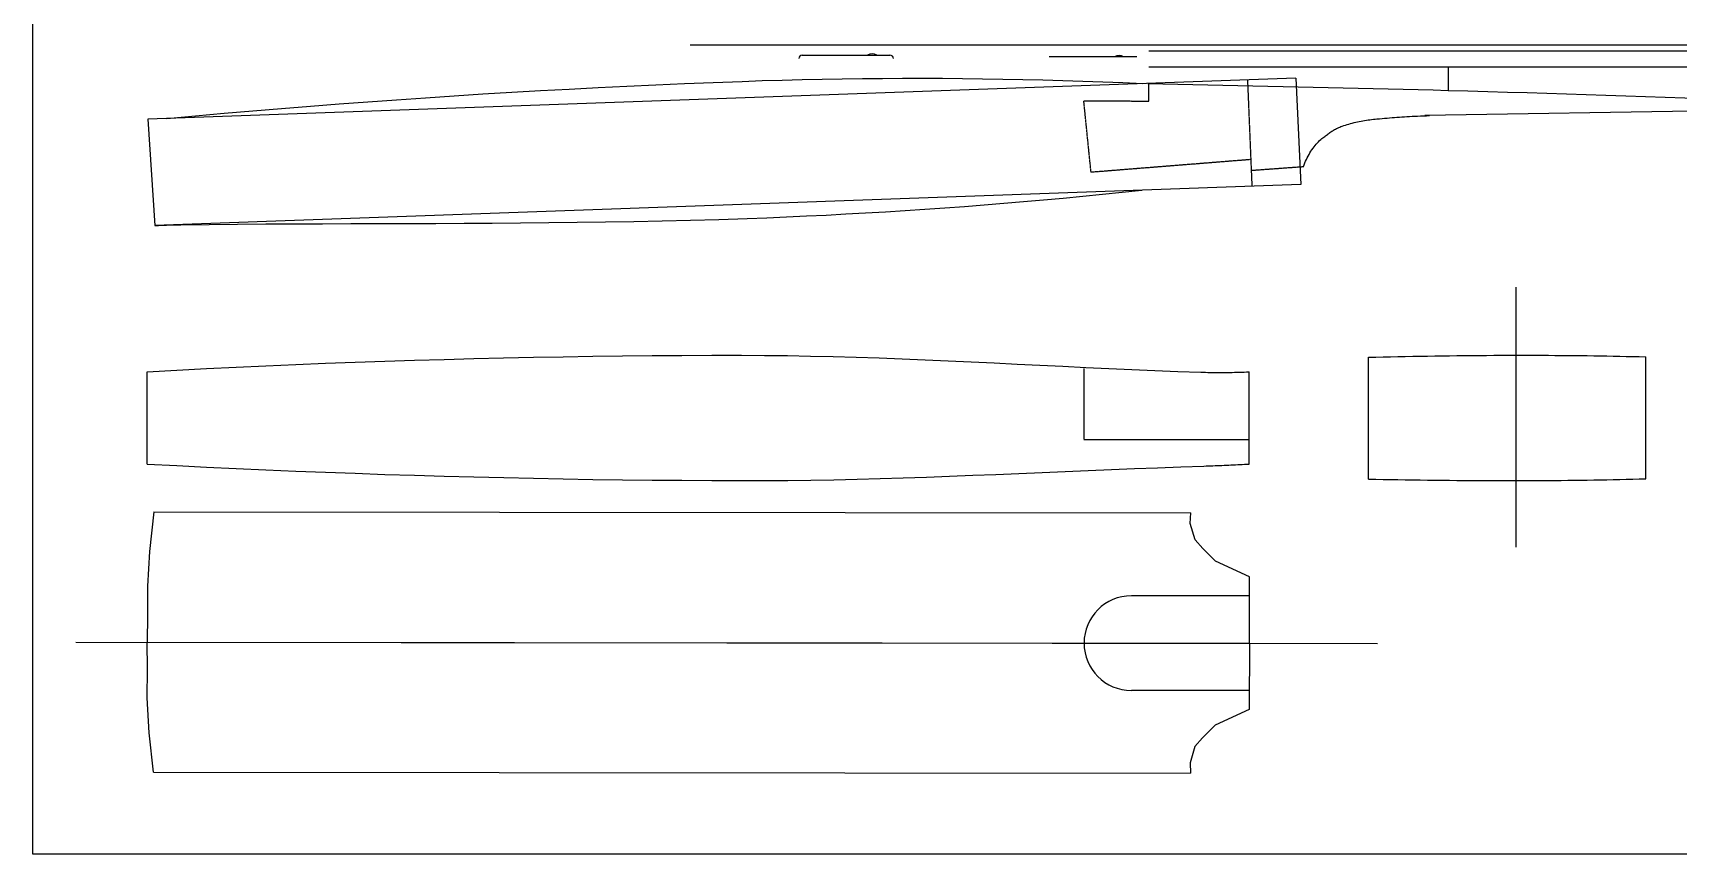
# Model space of a CAD drawing. Extents: x -330 to 789, y -284 to 512.
# Drawn here: x -330 to 366, y -284 to 63 of the extents above; entities that cross this region are included whole.
import ezdxf

# ---------------------------------------------------------------- set-up
doc = ezdxf.new("R2010")
doc.units = 0
doc.linetypes.add('HIDDEN', pattern=[0.375, 0.25, -0.125])
doc.layers.get('0').update_dxf_attribs({"linetype": 'CONTINUOUS'})
for name, color, linetype in [('Body', 7, 'CONTINUOUS'), ('BodyBlock', 7, 'CONTINUOUS'), ('BORDER', 7, 'CONTINUOUS'), ('NECK', 7, 'CONTINUOUS'), ('TEMPLATE', 7, 'CONTINUOUS'), ('TrussRod', 5, 'CONTINUOUS')]:
    doc.layers.add(name, color=color, linetype=linetype)
doc.layers.get('0').off()

# ---------------------------------------------------------------- blocks, each defined once
blk = doc.blocks.new('*E75')
at = {"color": 7, "linetype": 'CONTINUOUS'}
blk.add_lwpolyline([(57.024316, -60.836687), (69.156525, -59.719058), (81.292346, -58.636269), (93.43163, -57.588329), (105.574227, -56.575247), (117.719984, -55.597035), (129.868753, -54.653701), (142.020382, -53.745255), (154.174721, -52.871707), (166.33162, -52.033066), (178.490927, -51.229343), (190.652493, -50.460547), (202.816166, -49.726687), (214.981796, -49.027775), (227.149234, -48.363818), (239.318327, -47.734828), (251.488926, -47.140813), (263.66088, -46.581784), (275.834038, -46.05775), (288.008251, -45.56872), (300.183367, -45.114706), (308.649123, -44.82874), (317.11664, -44.577785), (325.585701, -44.361838), (334.056089, -44.180899), (342.527586, -44.034967), (350.999976, -43.924041), (359.473042, -43.848118), (367.946566, -43.807199), (376.420332, -43.801282), (384.894123, -43.830365), (393.367721, -43.894447), (401.84091, -43.993528), (410.313472, -44.127606), (418.785191, -44.29668), (427.255849, -44.500749), (435.72523, -44.739811), (444.193117, -45.013866), (452.659291, -45.322911), (461.123537, -45.666947), (469.585638, -46.045971)], dxfattribs=at)
blk = doc.blocks.new('*E76')
at = {"color": 7, "linetype": 'CONTINUOUS'}
blk.add_lwpolyline([(51.931136, -106.125737), (52.485026, -106.093402), (53.039005, -106.062378), (53.593069, -106.032664), (54.147212, -106.00426), (54.70143, -105.977167), (55.255718, -105.951385), (55.810072, -105.926914), (56.364487, -105.903754), (56.918959, -105.881906), (57.473482, -105.861369), (58.028052, -105.842144), (58.582664, -105.82423), (59.137315, -105.807629), (59.691998, -105.79234), (60.246709, -105.778364), (60.801445, -105.765699), (61.356199, -105.754348), (61.910968, -105.74431), (62.465747, -105.735584), (63.020531, -105.728172), (74.982766, -105.597856), (86.94562, -105.495134), (98.908986, -105.415367), (110.872757, -105.353918), (122.836828, -105.306149), (134.801092, -105.267422), (146.765441, -105.233099), (158.729771, -105.198543), (170.693974, -105.159115), (182.657943, -105.110178), (194.621573, -105.047094), (206.584757, -104.965225), (218.547388, -104.859933), (230.50936, -104.72658), (242.470566, -104.560528), (254.4309, -104.357141), (266.390256, -104.111779), (278.348527, -103.819805), (290.305606, -103.476581), (302.261387, -103.077469), (310.621074, -102.762933), (318.980064, -102.418759), (327.338202, -102.044957), (335.69533, -101.64154), (344.051292, -101.208519), (352.40593, -100.745904), (360.759088, -100.253706), (369.110609, -99.731938), (377.460336, -99.18061), (385.808111, -98.599733), (394.153779, -97.989319), (402.497182, -97.349379), (410.838163, -96.679924), (419.176566, -95.980965), (427.512233, -95.252513), (435.845009, -94.49458), (444.174734, -93.707177), (452.501254, -92.890314), (460.824411, -92.044004), (469.144048, -91.168257)], dxfattribs=at)
blk = doc.blocks.new('*E72')
at = {"layer": 'NECK', "color": 7, "linetype": 'CONTINUOUS'}
blk.add_lwpolyline([(537.774952, -86.142852), (538.026612, -85.393098), (538.305074, -84.648647), (538.608598, -83.911123), (538.935444, -83.182149), (539.283873, -82.46335), (539.652144, -81.756348), (540.03852, -81.062769), (540.441258, -80.384236), (540.858621, -79.722372), (541.288867, -79.078802), (541.730258, -78.455149), (542.181054, -77.853038), (542.639515, -77.274092), (543.103901, -76.719936), (543.572473, -76.192192), (544.043491, -75.692485), (544.515215, -75.222438), (544.985905, -74.783677), (545.453823, -74.377823), (545.917227, -74.006502), (546.296707, -73.714663), (546.671528, -73.426081), (547.042951, -73.14101), (547.412238, -72.8597), (547.78065, -72.582405), (548.149449, -72.309376), (548.519895, -72.040865), (548.89325, -71.777125), (549.270776, -71.518408), (549.653733, -71.264965), (550.043383, -71.017049), (550.440987, -70.774911), (550.847806, -70.538805), (551.265103, -70.308982), (551.694137, -70.085695), (552.136171, -69.869194), (552.592466, -69.659733), (553.064283, -69.457564), (553.552882, -69.262938), (554.059527, -69.076108), (554.748714, -68.838397), (555.4475, -68.609977), (556.155024, -68.390792), (556.870422, -68.180788), (557.592834, -67.979908), (558.321398, -67.788099), (559.05525, -67.605304), (559.79353, -67.43147), (560.535375, -67.26654), (561.279923, -67.110459), (562.026312, -66.963173), (562.773681, -66.824626), (563.521167, -66.694763), (564.267908, -66.573529), (565.013042, -66.46087), (565.755707, -66.356728), (566.495042, -66.261051), (567.230184, -66.173782), (567.960271, -66.094866), (568.684441, -66.024249), (569.801791, -65.922343), (570.896873, -65.824867), (571.973337, -65.731627), (573.034832, -65.642428), (574.085006, -65.557075), (575.127507, -65.475375), (576.165986, -65.397132), (577.20409, -65.322153), (578.245469, -65.250243), (579.293771, -65.181208), (580.352645, -65.114853), (581.425741, -65.050984), (582.516706, -64.989407), (583.62919, -64.929926), (584.766841, -64.872348), (585.933308, -64.816479), (587.132241, -64.762123), (588.367287, -64.709087), (589.642096, -64.657176), (590.960317, -64.606195)], dxfattribs=at)
blk = doc.blocks.new('*L110')
at = {"color": 7, "linetype": 'CONTINUOUS'}
for p, q in [((-73.352309, 41.225447), (-73.352309, 46.724092)), ((-67.352309, 46.724092), (-67.352309, 41.225447))]:
    blk.add_line(p, q, dxfattribs=at)
blk = doc.blocks.new('*C111')
at = {"layer": 'BodyBlock', "color": 7, "linetype": 'CONTINUOUS'}
blk.add_lwpolyline([(-281.426123, -79.956786), (-268.883136, -79.270539), (-256.337813, -78.619661), (-243.790305, -78.004157), (-231.240762, -77.42403), (-218.689333, -76.879286), (-206.136169, -76.369927), (-193.581418, -75.895959), (-181.025231, -75.457385), (-168.467757, -75.05421), (-155.909147, -74.686438), (-143.34955, -74.354072), (-130.789115, -74.057118), (-118.227994, -73.795579), (-105.666334, -73.56946), (-93.104287, -73.378764), (-80.542003, -73.223496), (-67.979629, -73.10366), (-55.417318, -73.01926), (-42.855218, -72.970301), (-30.293479, -72.956786), (-20.582526, -72.996511), (-10.872911, -73.10523), (-1.164513, -73.277017), (8.542787, -73.505947), (18.249108, -73.786098), (27.954572, -74.111543), (37.659298, -74.476358), (47.363406, -74.874619), (57.067016, -75.300401), (66.770248, -75.747779), (76.473221, -76.210829), (86.176056, -76.683627), (95.878873, -77.160248), (105.581792, -77.634767), (115.284931, -78.101259), (124.988413, -78.553801), (134.692356, -78.986467), (144.39688, -79.393334), (154.102105, -79.768475), (163.808152, -80.105968), (164.829992, -80.137264), (165.852022, -80.164479), (166.874218, -80.187614), (167.896555, -80.206669), (168.919008, -80.221643), (169.941554, -80.232538), (170.964168, -80.239354), (171.986826, -80.242089), (173.009502, -80.240746), (174.032174, -80.235323), (175.054815, -80.225822), (176.077402, -80.212242), (177.099911, -80.194583), (178.122317, -80.172845), (179.144595, -80.14703), (180.166721, -80.117137), (181.188671, -80.083165), (182.21042, -80.045116), (183.231944, -80.00299), (184.253219, -79.956786)], dxfattribs=at)
blk = doc.blocks.new('*C112')
at = {"layer": 'BodyBlock', "color": 7, "linetype": 'CONTINUOUS'}
blk.add_lwpolyline([(-281.426123, -118.956786), (-268.881733, -119.616199), (-256.335293, -120.243063), (-243.78693, -120.837375), (-231.236771, -121.399132), (-218.684943, -121.928329), (-206.131573, -122.424964), (-193.576788, -122.889032), (-181.020714, -123.320531), (-168.463478, -123.719456), (-155.905207, -124.085805), (-143.346029, -124.419573), (-130.786068, -124.720757), (-118.225454, -124.989354), (-105.664311, -125.22536), (-93.102768, -125.428771), (-80.540951, -125.599584), (-67.978987, -125.737796), (-55.417002, -125.843402), (-42.855124, -125.9164), (-30.293479, -125.956786), (-20.517861, -125.944297), (-10.743101, -125.872494), (-0.969133, -125.746093), (8.80411, -125.569809), (18.576695, -125.348357), (28.348688, -125.086452), (38.120155, -124.78881), (47.891163, -124.460146), (57.661779, -124.105175), (67.43207, -123.728611), (77.202101, -123.335171), (86.97194, -122.92957), (96.741653, -122.516522), (106.511307, -122.100744), (116.280968, -121.686949), (126.050703, -121.279854), (135.820578, -120.884173), (145.59066, -120.504622), (155.361016, -120.145916), (165.131712, -119.81277), (166.08822, -119.780982), (167.044695, -119.748034), (168.001135, -119.713926), (168.957538, -119.67866), (169.913902, -119.642233), (170.870224, -119.604648), (171.826503, -119.565904), (172.782737, -119.526), (173.738923, -119.484938), (174.695059, -119.442716), (175.651143, -119.399336), (176.607173, -119.354797), (177.563147, -119.3091), (178.519063, -119.262244), (179.474919, -119.21423), (180.430712, -119.165057), (181.386441, -119.114726), (182.342103, -119.063238), (183.297696, -119.010591), (184.253219, -118.956786)], dxfattribs=at)
blk = doc.blocks.new('*C115')
at = {"layer": 'BodyBlock', "color": 7, "linetype": 'CONTINUOUS'}
blk.add_lwpolyline([(234.707941, -73.801767), (237.822015, -73.724117), (240.936199, -73.650193), (244.050488, -73.579996), (247.164874, -73.513524), (250.279351, -73.450778), (253.393911, -73.391758), (256.50855, -73.336465), (259.623258, -73.284898), (262.738031, -73.237058), (265.852861, -73.192944), (268.967741, -73.152557), (272.082665, -73.115896), (275.197627, -73.082963), (278.312619, -73.053756), (281.427634, -73.028276), (284.542667, -73.006524), (287.657711, -72.988498), (290.772758, -72.9742), (293.887802, -72.963629), (297.002836, -72.956786), (299.748556, -72.954261), (302.494299, -72.955463), (305.240059, -72.960393), (307.985827, -72.96905), (310.731596, -72.981434), (313.477358, -72.997545), (316.223106, -73.017384), (318.968832, -73.04095), (321.714529, -73.068242), (324.460188, -73.099262), (327.205803, -73.134008), (329.951366, -73.172481), (332.696869, -73.21468), (335.442304, -73.260606), (338.187665, -73.310258), (340.932943, -73.363636), (343.67813, -73.420741), (346.42322, -73.481572), (349.168205, -73.546128), (351.913077, -73.614411)], dxfattribs=at)
blk = doc.blocks.new('*C116')
at = {"layer": 'BodyBlock', "color": 7, "linetype": 'CONTINUOUS'}
blk.add_lwpolyline([(234.707941, -125.308376), (237.822172, -125.374012), (240.936493, -125.436153), (244.050897, -125.494797), (247.165378, -125.549945), (250.279932, -125.601597), (253.394551, -125.649752), (256.50923, -125.694412), (259.623963, -125.735574), (262.738745, -125.773241), (265.853569, -125.80741), (268.968429, -125.838084), (272.083319, -125.86526), (275.198235, -125.88894), (278.313169, -125.909123), (281.428115, -125.925809), (284.543069, -125.938999), (287.658024, -125.948691), (290.772974, -125.954887), (293.887913, -125.957585), (297.002836, -125.956786), (299.748608, -125.952792), (302.494392, -125.9453), (305.240183, -125.934312), (307.985973, -125.919826), (310.731756, -125.901843), (313.477524, -125.880364), (316.223272, -125.855388), (318.968993, -125.826915), (321.71468, -125.794945), (324.460326, -125.759479), (327.205924, -125.720516), (329.951469, -125.678057), (332.696953, -125.632102), (335.442369, -125.58265), (338.187711, -125.529703), (340.932973, -125.473259), (343.678147, -125.41332), (346.423227, -125.349885), (349.168206, -125.282954), (351.913077, -125.212527)], dxfattribs=at)
blk = doc.blocks.new('*C117')
at = {"layer": 'TrussRod', "color": 5, "linetype": 'CONTINUOUS'}
blk.add_lwpolyline([(141.453453, 41.978641), (147.803141, 41.842354), (154.152808, 41.705052), (160.502454, 41.566733), (166.852078, 41.427399), (173.20168, 41.287049), (179.55126, 41.145682), (185.900817, 41.0033), (192.250352, 40.859902), (198.599864, 40.715488), (204.949353, 40.570058), (211.298819, 40.423612), (217.648261, 40.276151), (223.997679, 40.127673), (230.347074, 39.97818), (236.696443, 39.827671), (243.045789, 39.676146), (249.395109, 39.523605), (255.744404, 39.370048), (262.093674, 39.215475), (268.442919, 39.059887), (276.774722, 38.843842), (285.106242, 38.607643), (293.437524, 38.354667), (301.768614, 38.088292), (310.099558, 37.811894), (318.4304, 37.528852), (326.761186, 37.242542), (335.091961, 36.956343), (343.422772, 36.67363), (351.753663, 36.397782), (360.08468, 36.132177), (368.415868, 35.880191), (376.747274, 35.645201), (385.078941, 35.430586), (393.410916, 35.239723), (401.743244, 35.075988), (410.075971, 34.94276), (418.409141, 34.843415), (426.742801, 34.781332), (435.076996, 34.759887), (443.264463, 34.770644), (451.452128, 34.802914), (459.639905, 34.856694), (467.827711, 34.931982), (476.01546, 35.028776), (484.203068, 35.147074), (492.39045, 35.286873), (500.577521, 35.448172), (508.764197, 35.630967), (516.950393, 35.835258), (525.136025, 36.061041), (533.321007, 36.308314), (541.505255, 36.577076), (549.688685, 36.867323), (557.871212, 37.179054), (566.05275, 37.512267), (574.233216, 37.866958), (582.412525, 38.243127), (590.590591, 38.640771), (598.767331, 39.059887)], dxfattribs=at)

msp = doc.modelspace()

# ---------------------------------------------------------------- linework, layer by layer
at = {"layer": 'Body', "color": 7, "linetype": 'CONTINUOUS'}
for p, q in [((204.064801, 44.255199, -2), (-281.238457, 26.856614, -2)), ((204.064801, 44.255199, -2), (206.072967, -0.779262, -2)), ((-281.238458, 26.856614, -2), (-278.269016, -18.143383, -2)), ((206.072967, -0.779262, -2), (-278.269016, -18.143383, -2))]:
    msp.add_line(p, q, dxfattribs=at)
at = {"layer": 'BodyBlock', "color": 1, "linetype": 'CONTINUOUS'}
for p, q in [((297.002836, -44.147359), (297.002836, -154.161223)), ((-281.426123, -194.257634), (184.377455, -194.736243))]:
    msp.add_line(p, q, dxfattribs=at)
at = {"layer": 'BodyBlock', "color": 7, "linetype": 'CONTINUOUS'}
for p, q in [((234.707941, -125.308376), (234.707941, -73.801767)), ((351.913077, -125.212527), (351.913077, -73.614411)), ((-281.426123, -118.956786), (-281.426123, -79.956786)), ((184.253219, -118.956786), (184.253219, -79.956786)), ((-278.588905, -139.131353), (-280.511391, -155.953107)), ((-278.588905, -139.131353), (159.648798, -139.581637)), ((159.397169, -144.110969), (159.648798, -139.581637)), ((161.435709, -151.042004), (159.397169, -144.110969)), ((164.697372, -154.711375), (161.435709, -151.042004)), ((-280.511391, -155.953107), (-281.351578, -170.656374)), ((169.997574, -160.011577), (164.697372, -154.711375)), ((184.394657, -166.720738), (169.997574, -160.011577)), ((184.377455, -194.736243), (184.394657, -166.720738)), ((-281.351578, -170.656374), (-281.351578, -182.839081)), ((-281.351578, -182.839081), (-281.426123, -194.257634)), ((-311.600034, -194.226631), (238.468703, -194.791821)), ((-281.375043, -205.676317), (-281.426123, -194.257634)), ((184.377455, -194.736243), (184.337086, -222.751723)), ((-281.400078, -217.858998), (-281.375043, -205.676317)), ((-280.590108, -232.563961), (-281.400078, -217.858998)), ((169.926246, -229.431284), (164.615163, -234.720584)), ((184.337086, -222.751723), (169.926246, -229.431284)), ((-278.723899, -249.196189), (-280.590108, -232.563961)), ((164.615163, -234.720584), (161.345966, -238.383245)), ((161.345966, -238.383245), (159.293188, -245.310075)), ((-278.723899, -249.196189), (159.525162, -249.646485)), ((159.293188, -245.310075), (159.525162, -249.646485))]:
    msp.add_line(p, q, dxfattribs=at)
at = {"layer": 'BodyBlock', "color": 7, "linetype": 'HIDDEN'}
msp.add_lwpolyline([(114.401506, -78.592738), (114.401506, -108.592738), (184.280981, -108.605065)], dxfattribs=at)
at = {"layer": 'BORDER', "color": 7, "linetype": 'CONTINUOUS'}
msp.add_polyline3d([(-329.751279, 512.449514, -2), (789.082544, 512.449514, -2), (789.082544, -283.904317, -2), (-329.751279, -283.904317, -2), (-329.751279, 512.449514, -2), (-329.751279, 512.449514, -2)], close=True, dxfattribs=at)
at = {"layer": 'NECK', "color": 1, "linetype": 'CONTINUOUS'}
msp.add_line((598.201757, 58.234723, -2), (-51.93315, 58.220296, -2), dxfattribs=at)
at = {"layer": 'NECK', "color": 7, "linetype": 'CONTINUOUS'}
for p, q in [((141.951997, 55.698236, -2), (599.14035, 55.698236, -2)), ((141.951997, 49.059887, -2), (605.656175, 49.059887, -2)), ((574.589435, 33.392075, -2), (258.49883, 28.429397, -2)), ((184.508703, -174.700421), (134.508703, -174.700421)), ((184.508703, -214.700421), (134.508703, -214.700421))]:
    msp.add_line(p, q, dxfattribs=at)
at = {"layer": 'NECK', "color": 7, "linetype": 'HIDDEN'}
for p, q in [((183.56569, 43.592911, -2), (185.441246, -1.535519, -2)), ((207.335748, 6.709379, -2), (185.161712, 5.104187, -2))]:
    msp.add_line(p, q, dxfattribs=at)
msp.add_polyline3d([(184.967518, 9.778296, -2), (117.465472, 4.397184, -2), (114.40162, 34.666258, -2), (141.951997, 34.510607, -2), (141.935165, 41.899377, -2)], dxfattribs=at)
at = {"layer": 'NECK', "color": 7, "linetype": 'CONTINUOUS'}
msp.add_arc((134.508703, -194.700421), 20, 90, 270, dxfattribs=at)
at = {"layer": 'TEMPLATE', "color": 7, "linetype": 'CONTINUOUS'}
for p, q in [((-4.578068, 53.979133), (32.472092, 53.979133)), ((99.782948, 53.327258), (136.833107, 53.327258))]:
    msp.add_line(p, q, dxfattribs=at)
for centre, radius, start, end in [((-4.578068, 52.479133), 1.5, 90, 180), ((24.935242, 50.580554), 3.882415, 60.000002, 120.000003), ((32.472092, 52.479133), 1.5, 0, 90), ((129.296257, 49.92868), 3.882415, 60.000002, 120.000003)]:
    msp.add_arc(centre, radius, start, end, dxfattribs=at)
at = {"layer": 'TrussRod', "color": 5, "linetype": 'CONTINUOUS'}
msp.add_line((268.442919, 49.059887, -2), (268.442919, 39.059887), dxfattribs=at)

# ---------------------------------------------------------------- block references
at = {"color": 7, "linetype": 'CONTINUOUS'}
msp.add_blockref('*L110', (0, 0), dxfattribs=at)
at = {"layer": 'Body', "color": 7, "linetype": 'CONTINUOUS'}
for name in ['*E75', '*E76']:
    msp.add_blockref(name, (-330.200152, 87.982354, -2), dxfattribs=at)
at = {"layer": 'BodyBlock', "color": 7, "linetype": 'CONTINUOUS'}
for name in ['*C111', '*C115', '*C112', '*C116']:
    msp.add_blockref(name, (0, 0), dxfattribs=at)
at = {"layer": 'NECK', "color": 7, "linetype": 'CONTINUOUS'}
msp.add_blockref('*E72', (-330.450137, 93.003259, -2), dxfattribs=at)
at = {"layer": 'TrussRod', "color": 5, "linetype": 'CONTINUOUS'}
msp.add_blockref('*C117', (0, 0), dxfattribs=at)

doc.saveas('drawing.dxf')
